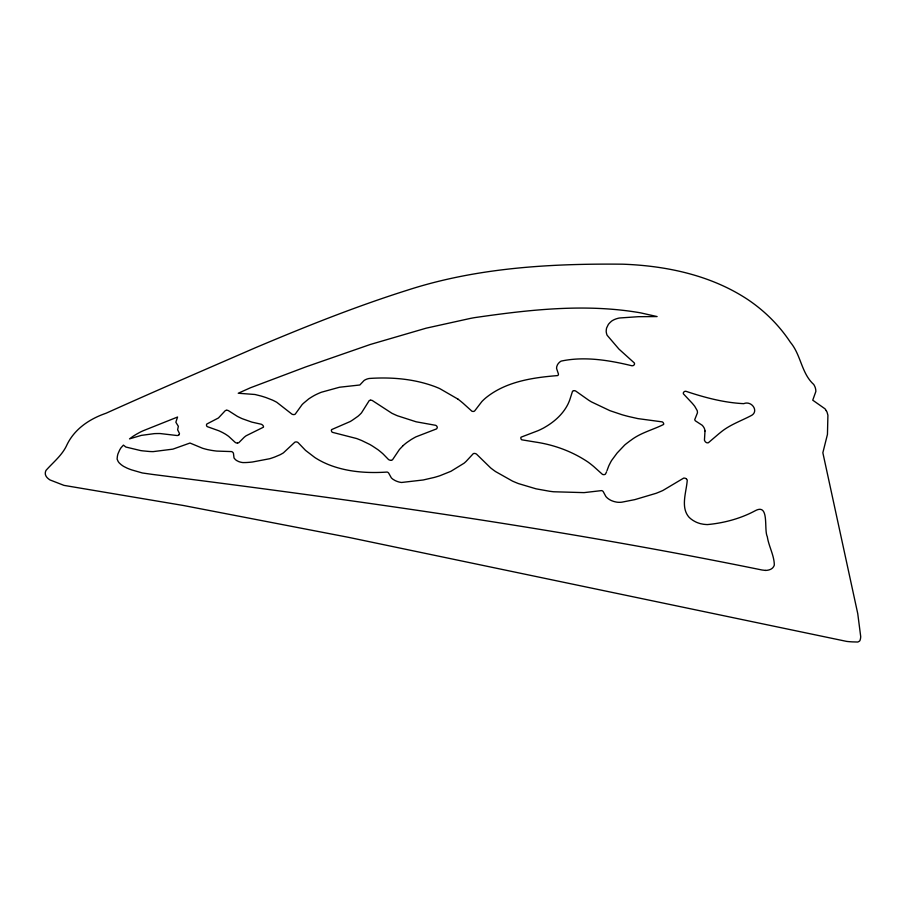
<?xml version="1.0" encoding="UTF-8"?>
<svg xmlns="http://www.w3.org/2000/svg" width="906" height="906" viewBox="0 0 906 906"><rect width="100%" height="100%" fill="white"/><g stroke="black" fill="none" stroke-linecap="round" stroke-linejoin="round"><path stroke-width="1.36" d="M634.528 364.008L634.528 363.929A3.364 2.593 18.3 0 0 634.291 362.932L618.945 349.082L607.099 335.22A17.78 13.726 18.3 0 1 606.261 332.038A8.958 6.908 18.3 0 1 606.205 331.177L606.273 330.067A29.853 23.035 18.3 0 1 606.601 328.017L608.368 324.405A39.434 30.43 18.3 0 1 610.021 322.57L611.369 321.324A9.773 7.542 18.3 0 1 612.241 320.701L612.909 320.305A25.232 19.468 18.3 0 1 616.046 318.901L618.175 318.266A15.085 11.642 18.3 0 1 619.931 317.961L638.39 316.692L657.11 316.568L640.769 312.898A101.597 78.403 18.3 0 0 637.926 312.4C583.623 303.476 528.232 309.841 474.223 317.689A207.202 159.886 18.3 0 0 470.101 318.47L426.16 328.176L370.282 344.484L305.877 366.873L250.373 387.802L238.244 393.238L254.982 394.495L261.2 396.058A121.2 93.522 18.3 0 1 266.228 397.655L272.57 400.135A59.309 45.764 18.3 0 1 276.772 402.287L292.026 414.212A3.986 3.069 18.3 0 0 293.442 414.586L294.088 414.574A3.205 2.469 18.3 0 0 295.265 414.087L302.106 404.62A112.514 86.817 18.3 0 1 303.51 403.249L308.708 398.923A99.026 76.41 18.3 0 1 310.849 397.53L311.415 397.179A103.997 80.249 18.3 0 1 313.057 396.182L314.065 395.616A38.346 29.592 18.3 0 1 315.345 394.937L315.809 394.699A95.674 73.828 18.3 0 1 321.279 392.264L339.524 387.236L359.829 384.993L364.065 380.509A14.756 11.393 18.3 0 1 367.745 378.821L368.504 378.617A10.125 7.814 18.3 0 1 369.761 378.436C391.177 377.032 413.125 378.787 433.442 386.069A80.725 62.288 18.3 0 1 435.31 386.749L438.425 388.017A29.026 22.401 18.3 0 1 440.18 388.844L457.994 399.138M606.975 470.712L608.572 466.409A31.37 24.213 18.3 0 1 609.138 465.14L610.644 462.185A110.645 85.379 18.3 0 1 611.573 460.52L617.122 453.023L624.71 445.016A107.905 83.261 18.3 0 1 626.318 443.691L629.84 441.007A54.405 41.982 18.3 0 1 631.12 440.112C640.769 432.694 653.317 429.682 663.634 424.438A4.202 3.239 18.3 0 0 663.679 423.589L663.101 422.513A4.394 3.397 18.3 0 0 662.263 421.879L637.892 418.606L628.515 416.488A225.356 173.884 18.3 0 1 622.207 414.789L609.953 410.678L591.471 401.913A99.705 76.931 18.3 0 1 588.73 400.237L575.65 391.007A2.877 2.22 18.3 0 0 574.257 390.667L574.019 390.656M606.567 471.879L605.423 474.132A3.635 2.809 18.3 0 1 604.381 474.597L603.713 474.653A3.635 2.809 18.3 0 1 602.445 474.37L594.268 467.02A30.679 23.681 18.3 0 0 592.977 465.911L591.652 464.835A70.691 54.541 18.3 0 0 587.949 462.015C572.966 451.935 555.763 445.412 537.971 442.456A42.797 33.024 18.3 0 0 535.808 442.117L521.743 439.806A4.224 3.262 18.3 0 1 521.075 439.082L520.791 437.972A4.247 3.273 18.3 0 1 521.052 437.168L537.938 430.724A116.376 89.796 18.3 0 0 540.735 429.444L543.34 428.13A38.324 29.57 18.3 0 0 545.004 427.168C554.381 421.754 562.785 414.257 567.768 404.54A97.384 75.141 18.3 0 0 568.979 401.856L569.534 400.486A25.923 20 18.3 0 0 569.976 399.206L572.535 391.222A4.383 3.386 18.3 0 1 573.611 390.735L573.725 390.701M634.472 364.246L634.336 364.529A5.481 4.224 18.3 0 1 633.826 365.209L633.271 365.56A3.488 2.695 18.3 0 1 631.799 365.741C608.957 360.18 584.268 356.149 561.12 361.109A20.328 15.685 18.3 0 0 559.591 362.185L558.708 363.068A22.333 17.237 18.3 0 0 557.496 364.71L556.771 366.568A18.63 14.371 18.3 0 0 556.578 368.448L558.413 373.952A2.99 2.31 18.3 0 1 558.322 374.869L557.949 375.378A1.336 1.031 18.3 0 1 557.439 375.594C532.592 377.609 505.978 381.562 485.978 397.723A77.757 60 18.3 0 0 481.89 401.528L474.982 410.52A3.307 2.548 18.3 0 1 473.963 411.347L473.374 411.449A5.425 4.179 18.3 0 1 472.003 411.29L464.155 404.212A24.473 18.89 18.3 0 0 462.921 403.102L461.505 401.913A95.255 73.499 18.3 0 0 457.994 399.138M179.15 434.597L179.467 433.51L177.621 429.772L178.346 426.307L175.855 422.241L177.553 417.032L143.273 430.712A53.59 41.348 18.3 0 0 140.124 432.196L136.999 433.906A128.165 98.89 18.3 0 0 133.08 436.284L129.513 438.878L141.359 435.378L154.314 433.634A87.259 67.327 18.3 0 1 160.09 433.544L176.489 435.458A3.284 2.537 18.3 0 0 178.142 435.367L178.539 435.174A4.677 3.613 18.3 0 0 179.15 434.597M403.17 445.571L399.421 449.501L392.581 459.693A3.035 2.344 18.3 0 1 391.483 460.259L391.267 460.305M370.418 400.169L370.316 400.192A3.907 3.012 18.3 0 0 369.195 400.633L361.494 412.864A53.816 41.529 18.3 0 1 357.893 416.33L352.525 420.09A145.243 112.072 18.3 0 1 350.248 421.517L331.607 429.603A4.439 3.431 18.3 0 0 331.347 430.577L331.709 431.652A3.93 3.035 18.3 0 0 332.389 432.321L356.602 438.527A141.868 109.467 18.3 0 1 361.788 440.565L369.875 444.506A112.706 86.965 18.3 0 1 372.842 446.296L377.938 449.693A70.226 54.19 18.3 0 1 381.03 452.173L381.426 452.502A66.104 51.008 18.3 0 1 382.491 453.419A19.219 14.824 18.3 0 1 383.419 454.291L388.391 459.399A1.959 1.518 18.3 0 0 388.855 459.738L389.535 460.044A4.507 3.477 18.3 0 0 390.713 460.293L390.962 460.316M226.579 410.248L226.489 410.259A3.851 2.967 18.3 0 0 225.22 410.701L218.425 417.983L206.84 424.008A3.998 3.092 18.3 0 0 206.477 424.925L206.557 425.661A3.783 2.922 18.3 0 0 207.168 426.601L218.867 430.78A64.122 49.479 18.3 0 1 222.763 432.649L225.22 434.019A51.076 39.411 18.3 0 1 228.686 436.386L235.13 442.321A1.676 1.291 18.3 0 0 235.515 442.592L235.922 442.785A3.692 2.854 18.3 0 0 237.236 443.068M765.525 570.418L762.071 570.01C560.486 528.81 356.613 500.271 152.582 474.427L142.321 472.966L131.529 469.852A61.948 47.803 18.3 0 1 127.146 468.164L123.703 466.431A29.694 22.91 18.3 0 1 121.087 464.608L119.366 463.057A15.051 11.619 18.3 0 1 118.12 461.414L117.101 459.07L117.395 456.262A48.969 37.792 18.3 0 1 117.984 453.793L119.683 449.965A85.583 66.036 18.3 0 1 121.019 447.768L123.431 445.118L125.866 447.043L140.657 450.576A91.529 70.634 18.3 0 0 142.65 450.848L149.173 451.471A56.41 43.533 18.3 0 0 153.182 451.618L172.899 449.138L189.988 443.034L202.548 448.255A73.012 56.331 18.3 0 0 207.349 449.557L210.894 450.259A88.301 68.131 18.3 0 0 212.831 450.565L213.51 450.667A87.701 67.678 18.3 0 0 216.862 451.086L231.347 451.573A1.801 1.393 18.3 0 1 232.061 451.788L232.785 452.32A3.375 2.605 18.3 0 1 233.454 453.317L234.02 457.972L235.401 459.591A12.22 9.434 18.3 0 0 236.693 460.565L238.64 461.55A15.595 12.038 18.3 0 0 241.121 462.286L242.219 462.49A7.033 5.425 18.3 0 0 243.261 462.581L245.798 462.547A80.555 62.163 18.3 0 0 250.849 462.173A53.058 40.94 18.3 0 0 252.548 461.981L269.728 458.719A135.617 104.643 18.3 0 0 274.733 457.02L279.965 454.801A67.531 52.106 18.3 0 0 283.397 452.875L294.858 442.173A4.054 3.137 18.3 0 1 296.002 441.924L296.647 441.958A3.148 2.435 18.3 0 1 297.972 442.49L305.515 450.373L314.96 457.609A86.138 66.466 18.3 0 0 316.647 458.651L318.402 459.693A83.024 64.054 18.3 0 0 320.067 460.633L322.853 462.083A86.183 66.5 18.3 0 0 324.608 462.898L325.888 463.476A88.686 68.437 18.3 0 0 328.436 464.574C346.941 471.981 367.236 473.385 386.941 472.071A1.416 1.099 18.3 0 1 387.598 472.23L388.062 472.502A3.024 2.333 18.3 0 1 388.708 473.159L391.324 477.847A17.01 13.126 18.3 0 0 392.898 479.229L394.993 480.486A25.266 19.502 18.3 0 0 397.338 481.482L398.459 481.856A17.112 13.205 18.3 0 0 401.551 482.479L423.227 479.976L434.382 477.405A214.813 165.753 18.3 0 0 439.829 475.763L450.939 471.29L464.042 463.226A82.344 63.533 18.3 0 0 466.126 461.369L473.294 453.646A3.635 2.809 18.3 0 1 474.416 453.419L475.22 453.521A3.851 2.967 18.3 0 1 476.511 454.121L490.622 467.892A87.452 67.486 18.3 0 0 495.582 471.584L512.445 481.075A113.182 87.338 18.3 0 0 518.459 483.589L536.024 488.821L549.546 491.256A191.698 147.916 18.3 0 0 553.6 491.765L584.053 492.626L601.414 490.622A1.472 1.133 18.3 0 1 602.207 490.803L602.456 490.927A2.571 1.993 18.3 0 1 603.237 491.652L605.899 496.545A19.162 14.779 18.3 0 0 607.756 498.368L609.138 499.353A22.888 17.656 18.3 0 0 611.391 500.576L613.396 501.335A27.486 21.212 18.3 0 0 616.069 502.003L616.669 502.117A7.656 5.912 18.3 0 0 617.382 502.218A17.191 13.262 18.3 0 0 621.924 502.162L634.834 499.625L656.046 493.328A157.972 121.902 18.3 0 0 662.898 490.474L683.656 478.119A4.281 3.296 18.3 0 1 684.959 478.187L685.57 478.413A4.326 3.341 18.3 0 1 686.42 478.98L686.499 479.048M370.713 400.146L370.826 400.158A3.08 2.378 18.3 0 1 372.321 400.531L391.845 413.238A107.825 83.205 18.3 0 0 397.428 415.775L416.16 421.8L435.695 425.322A4.054 3.126 18.3 0 1 436.635 426.001L437.179 426.885A4.496 3.465 18.3 0 1 437.247 427.723L436.601 428.878L415.854 436.885A143.748 110.917 18.3 0 0 411.109 439.603L406.681 442.638A96.342 74.337 18.3 0 0 403.17 445.571M826.227 410.656L826.68 411.426A20.317 15.674 18.3 0 1 827.053 412.128L827.914 415.254L827.45 434.393L822.852 452.751L857.744 613.611L860.7 636.544A22.548 17.395 18.3 0 1 860.372 639.149L860.054 640.248A5.821 4.485 18.3 0 1 859.522 641.12L857.846 642.026L852.399 641.878A110.611 85.345 18.3 0 1 849.953 641.72L848.458 641.595A37.237 28.732 18.3 0 1 846.555 641.38L348.47 537.326L183.499 505.514L63.986 485.378L50.045 479.965A13.794 10.646 18.3 0 1 47.508 478.006L46.953 477.417A13.205 10.193 18.3 0 1 46.013 476.092L45.425 474.653A12.978 10.011 18.3 0 1 45.3 473.068L45.357 472.411A13.182 10.17 18.3 0 1 46.047 470.339C53.397 462.06 62.514 455.005 67.078 444.54C74.802 428.753 89.739 418.832 106.002 413.261C155.526 390.928 205.447 369.467 255.266 347.802C305.107 326.749 355.435 306.59 407.054 290.294C476.511 267.7 550.236 263.465 622.762 264.19C666.295 265.752 710.927 275.186 747.699 299.49C764.562 310.792 779.239 325.367 790.417 342.332C801.051 354.925 801.38 373.329 813.713 384.45A18.494 14.27 18.3 0 1 815.275 387.689L815.649 389.172A25.334 19.547 18.3 0 1 815.842 391.505L812.75 400.192L824.992 408.799A21.234 16.387 18.3 0 1 826.227 410.656M705.004 430.984L704.438 440.203L705.219 441.675A5.187 3.998 18.3 0 0 706.068 442.366L706.51 442.626A1.133 0.883 18.3 0 0 706.873 442.751L707.326 442.819A3.318 2.559 18.3 0 0 708.367 442.74L718.379 434.189A56.546 43.635 18.3 0 1 720.066 432.819C729.058 425.107 740.361 421.233 750.734 415.843C759.624 411.845 751.867 400.214 743.713 403.657C723.951 402.706 704.608 397.53 685.921 391.29A2.729 2.106 18.3 0 0 684.596 391.471L684.2 391.72A6.059 4.677 18.3 0 0 683.6 392.343L683.328 392.91A3.375 2.605 18.3 0 0 683.452 393.895L692.059 403.068A71.823 55.413 18.3 0 1 694.743 406.307L697.212 410.611A14.938 11.529 18.3 0 1 697.45 412.819L694.709 419.727L695.264 420.712A8.029 6.195 18.3 0 0 695.774 421.086L702.241 425.299A18.041 13.918 18.3 0 1 703.69 427.179L704.109 427.904A11.506 8.879 18.3 0 1 704.981 430.984M237.497 443.057A2.877 2.22 18.3 0 0 238.765 442.683A2.061 1.597 18.3 0 0 239.048 442.456L244.178 437.292A52.174 40.26 18.3 0 1 246.115 435.775L263.431 427.202A3.601 2.775 18.3 0 0 263.476 426.477L263.08 425.605A4.541 3.511 18.3 0 0 262.106 424.71L261.574 424.393A2.378 1.835 18.3 0 0 260.962 424.167L251.789 422.094L242.196 418.685A76.342 58.913 18.3 0 1 240.067 417.7L238.958 417.156A79.502 61.348 18.3 0 1 237.361 416.364L228.618 410.769A2.752 2.118 18.3 0 0 226.851 410.248M765.525 570.429A16.523 12.752 18.3 0 0 768.231 570.112L769.092 569.885A16.546 12.763 18.3 0 0 770.983 569.138L772.218 568.3A14.79 11.416 18.3 0 0 773.384 566.975L773.905 566.069A16.104 12.435 18.3 0 0 774.313 565.061C774.268 555.469 768.684 546.239 767.303 536.669C763.645 529.58 769.851 502.524 754.925 510.893C740.372 518.674 723.758 523.079 707.371 524.585A45.617 35.198 18.3 0 1 703.464 524.257L700.451 523.668A28.392 21.914 18.3 0 1 697.088 522.524L696.793 522.411A10.317 7.961 18.3 0 1 696.012 522.06L695.389 521.743A32.752 25.266 18.3 0 1 692.705 520.214L690.734 518.776A32.412 25.017 18.3 0 1 688.832 516.998C680.383 507.054 686.431 491.89 687.235 480.327A3.046 2.356 18.3 0 0 686.669 479.229"/></g></svg>
